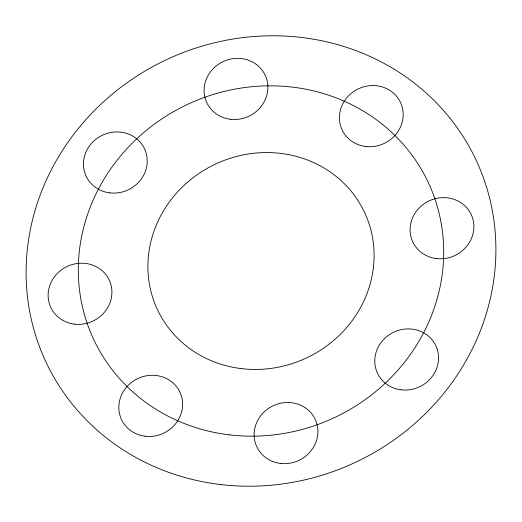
<?xml version="1.0" encoding="UTF-8"?>
<svg xmlns="http://www.w3.org/2000/svg" width="522" height="522" viewBox="0 0 522 522"><rect width="100%" height="100%" fill="white"/><g stroke="black" fill="none" stroke-linecap="round" stroke-linejoin="round"><path stroke-width="0.78" d="M241.64 368.649A114.39 107.075 -25.2 0 0 367.181 218.522A114.39 107.075 -25.2 0 0 174.178 195.835A114.39 107.075 -25.2 0 0 241.64 368.649M145.26 436.229A32.266 30.204 -25.2 0 0 180.671 393.882A32.266 30.204 -25.2 0 0 126.233 387.481A32.266 30.204 -25.2 0 0 145.26 436.229M74.561 324.155A32.266 30.204 -25.2 0 0 109.966 281.808A32.266 30.204 -25.2 0 0 55.528 275.414A32.266 30.204 -25.2 0 0 74.561 324.155M109.874 192.872A32.266 30.204 -25.2 0 0 145.279 150.532A32.266 30.204 -25.2 0 0 90.841 144.131A32.266 30.204 -25.2 0 0 109.874 192.872M230.515 119.284A32.266 30.204 -25.2 0 0 265.926 76.943A32.266 30.204 -25.2 0 0 211.488 70.542A32.266 30.204 -25.2 0 0 230.515 119.284M365.818 146.499A32.266 30.204 -25.2 0 0 401.229 104.152A32.266 30.204 -25.2 0 0 346.791 97.758A32.266 30.204 -25.2 0 0 365.818 146.499M436.522 258.573A32.266 30.204 -25.2 0 0 471.927 216.225A32.266 30.204 -25.2 0 0 417.489 209.831A32.266 30.204 -25.2 0 0 436.522 258.573M401.209 389.849A32.266 30.204 -25.2 0 0 436.614 347.508A32.266 30.204 -25.2 0 0 382.176 341.107A32.266 30.204 -25.2 0 0 401.209 389.849M280.562 463.438A32.266 30.204 -25.2 0 0 315.973 421.097A32.266 30.204 -25.2 0 0 261.535 414.696A32.266 30.204 -25.2 0 0 280.562 463.438M220.793 484.573A237.582 222.392 -25.2 0 0 481.532 172.775A237.582 222.392 -25.2 0 0 80.669 125.652A237.582 222.392 -25.2 0 0 220.793 484.573M229.732 434.891A184.788 172.971 -25.2 0 0 432.523 192.383A184.788 172.971 -25.2 0 0 120.745 155.726A184.788 172.971 -25.2 0 0 229.732 434.891"/></g></svg>
